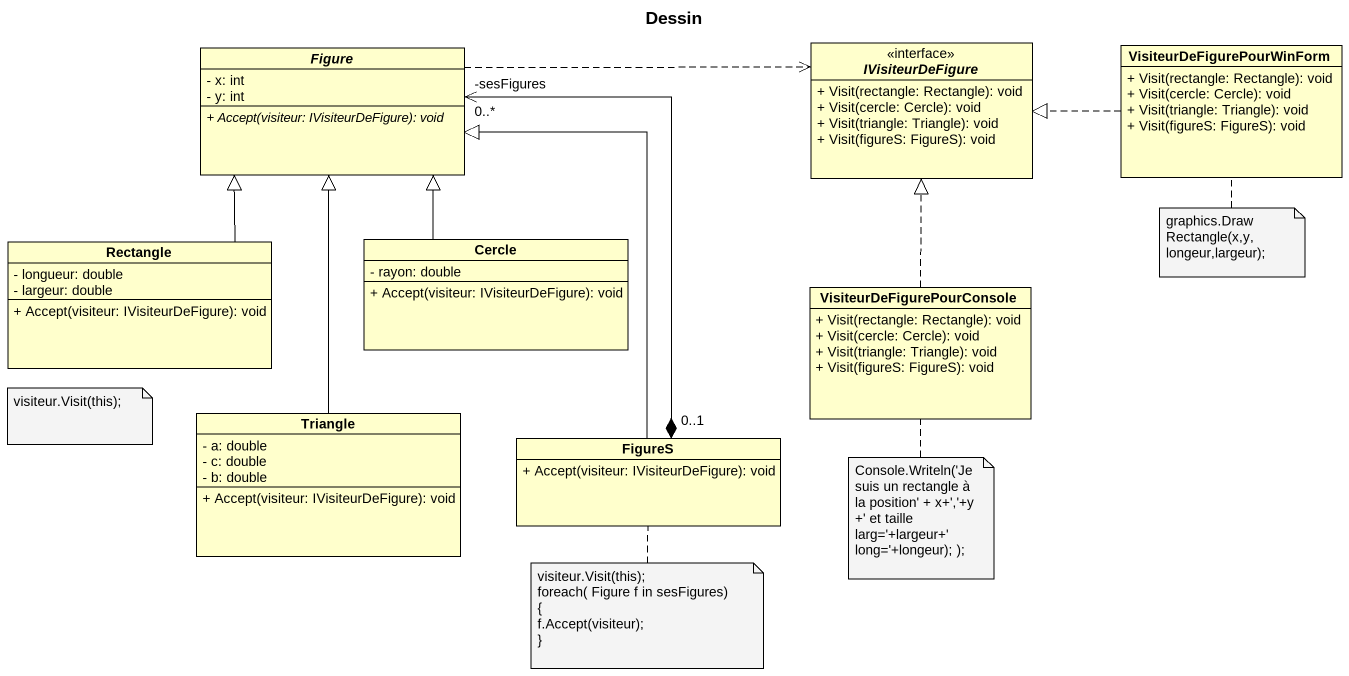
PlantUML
@startuml
title Dessin
hide circle
hide empty members
skinparam classAttributeIconSize 0
abstract class Figure {
  - x: int
  - y: int
  {abstract} + Accept(visiteur: IVisiteurDeFigure): void
}
interface IVisiteurDeFigure <<interface>> {
  + Visit(rectangle: Rectangle): void
  + Visit(cercle: Cercle): void
  + Visit(triangle: Triangle): void
  + Visit(figureS: FigureS): void
}
class VisiteurDeFigurePourWinForm {
  + Visit(rectangle: Rectangle): void
  + Visit(cercle: Cercle): void
  + Visit(triangle: Triangle): void
  + Visit(figureS: FigureS): void
}
class "Rectangle" as Rectangle_ {
  - longueur: double
  - largeur: double
  + Accept(visiteur: IVisiteurDeFigure): void
}
class Cercle {
  - rayon: double
  + Accept(visiteur: IVisiteurDeFigure): void
}
class VisiteurDeFigurePourConsole {
  + Visit(rectangle: Rectangle): void
  + Visit(cercle: Cercle): void
  + Visit(triangle: Triangle): void
  + Visit(figureS: FigureS): void
}
class Triangle {
  - a: double
  - c: double
  - b: double
  + Accept(visiteur: IVisiteurDeFigure): void
}
class FigureS {
  + Accept(visiteur: IVisiteurDeFigure): void
}
Figure .right.> IVisiteurDeFigure
Figure "-sesFigures\n0..*" <--* "0..1" FigureS
VisiteurDeFigurePourWinForm .left.|> IVisiteurDeFigure
Rectangle_ -up-|> Figure
Cercle -up-|> Figure
VisiteurDeFigurePourConsole .up.|> IVisiteurDeFigure
Triangle -up-|> Figure
FigureS -up-|> Figure
note bottom of VisiteurDeFigurePourWinForm : graphics.DrawRectangle(x,y,longeur,largeur);
note as N2
  visiteur.Visit(this);
end note
note bottom of VisiteurDeFigurePourConsole : Console.Writeln('Je suis un rectangle à la position' + x+','+y +' et taille larg='+largeur+' long='+longeur); );
note bottom of FigureS
  visiteur.Visit(this);
  foreach( Figure f in sesFigures)
  {
  f.Accept(visiteur);
  ~}
end note
@enduml
